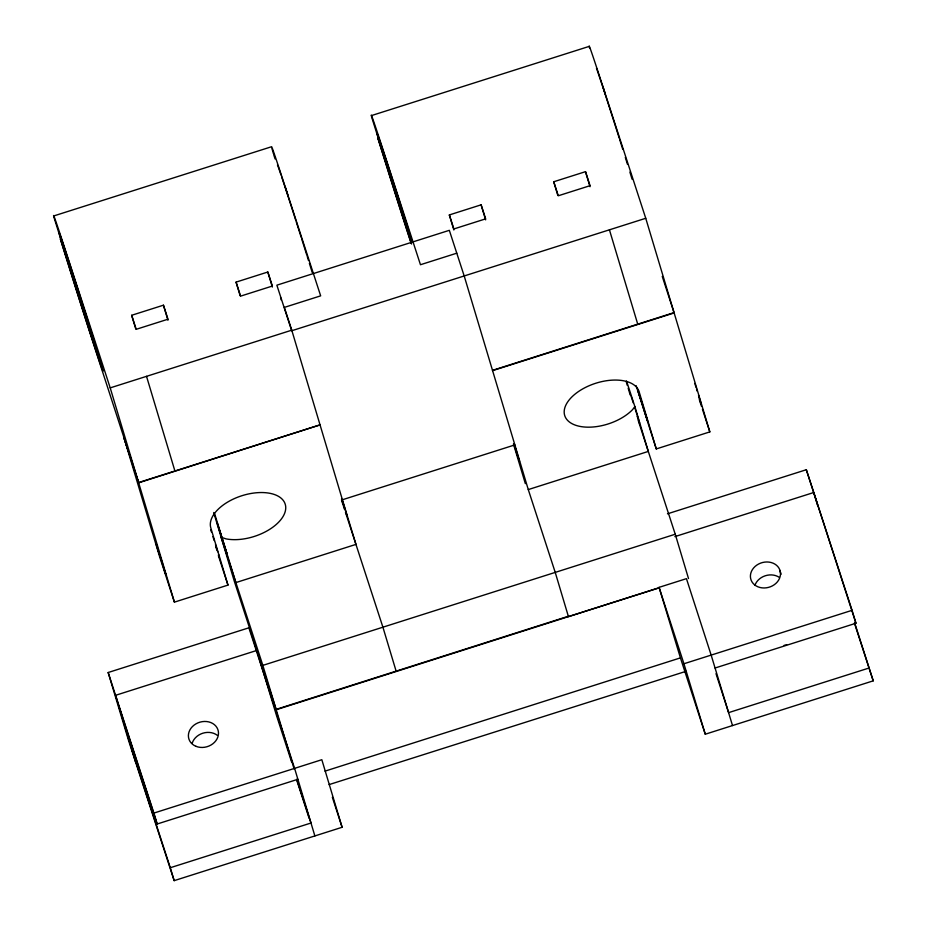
<?xml version="1.0" encoding="UTF-8"?>
<svg xmlns="http://www.w3.org/2000/svg" width="927" height="927" viewBox="0 0 927 927"><rect width="100%" height="100%" fill="white"/><g stroke="black" fill="none" stroke-linecap="round" stroke-linejoin="round"><path stroke-width="1.39" d="M626.582 381.136L634.879 406.605L632.55 409.653A39.05 21.275 -18 0 1 572.735 424.056A39.05 21.275 -18 0 1 586.374 386.988A39.05 21.275 -18 0 1 639.132 391.773L656.281 448.935L709.827 431.901L645.748 218.285L602.735 86.107M213.72 512.527L234.288 581.206L276.2 709.746L568.448 616.629L555.227 572.388L528.274 489.583L492.504 370.348L674.033 312.608M214.589 513.581L235.875 582.585L355.956 544.392L342.411 499.757L514.867 444.902M528.274 489.583L648.297 451.426L634.879 406.605M174.415 602.133L110.209 387.88L63.395 243.986A91.449 0.962 72.4 0 0 54.16 217.972L61.078 240.047L59.722 235.261A72.399 0.765 72.4 0 1 83.766 307.938A72.399 0.765 72.4 0 1 101.854 368.216A72.399 0.765 72.4 0 1 68.447 264.346L60.348 238.888A91.449 0.962 72.4 0 0 93.349 343.43L123.917 437.532L159.571 556.559L174.415 602.133L227.972 585.099L210.823 527.938A39.05 21.275 -18 0 1 251.762 493.349A39.05 21.275 -18 0 1 283.326 516.038A39.05 21.275 -18 0 1 226.049 538.877L222.457 537.706M294.114 768.912L262.839 665.377L675.25 534.23L638.263 420.58M276.084 709.387L568.332 616.27M325.006 771.137L680.43 657.88L659.074 587.347L686.443 578.657L711.16 655.099L732.504 725.563M53.778 215.933L271.646 146.709A91.449 0.962 72.4 0 1 281.252 174.751L287.706 194.554M371.449 115.585L589.317 46.35M131.669 315.284L163.442 305.192L167.996 319.212L136.223 329.305L131.669 315.284L135.771 328.958M236.061 282.121L267.833 272.017L272.387 286.037L240.614 296.13L236.061 282.121L240.163 295.783M449.34 214.937L481.113 204.832L485.667 218.853L453.894 228.946L449.34 214.937L453.848 229.977M553.732 181.762L585.505 171.669L590.059 185.678L558.297 195.771L553.732 181.762L557.834 195.435M456.779 253.187L420.464 264.728L381.067 143.627A91.449 0.962 72.4 0 0 371.831 117.613L378.749 139.687L377.393 134.913A72.399 0.765 72.4 0 1 387.671 164.67A72.399 0.765 72.4 0 1 412.028 241.333M110.209 387.88L291.762 330.186L284.346 307.393L320.661 295.852L285.064 186.454M645.748 218.285L291.704 330.754L276.86 285.18L449.328 230.325L464.172 275.898L492.504 370.348M138.61 482.538L123.778 437.254L138.61 482.538L318.784 425.273M138.621 482.828L320.163 424.844M492.585 370.638L674.138 312.944L662.249 276.42M297.88 779.294L157.173 824.01L153.894 813.072L321.831 759.711L342.109 827.278L174.172 880.65L128.436 740.094L108.169 672.515L248.876 627.811L294.601 768.367L314.867 835.934M667.463 513.825L806.328 469.722L852.064 610.325L855.945 623.245L715.041 668.019M256.292 650.603L115.585 695.308L135.852 762.886M674.879 536.617L813.744 492.515L817.614 505.435M854.682 622.898L873.222 680.847L705.273 734.219L683.929 663.755L852.064 610.325M329.108 784.601L686.119 671.287M174.172 880.65L170.29 867.73L310.997 823.014L296.744 779.201M869.329 667.927L728.622 712.631L716.003 673.674M700.441 402.017L701.055 403.651L699.549 398.529M629.885 392.689L630.348 394.021M347.034 515.829L345.806 512.225M218.587 555.203L219.05 556.536M638.182 419.305L639.56 423.21L637.37 415.864M698.68 396.686L699.676 399.746M631.113 396.292L633.292 402.978M637.185 416.246L637.846 418.286M210.742 529.931L211.414 531.959M855.945 623.245L806.328 469.722M854.404 623.048L873.222 680.847M699.352 399.734L701.53 406.443M702.411 409.12L709.827 431.901M656.281 448.935L636.119 385.667M659.074 587.347L683.929 663.755M680.43 657.88L705.273 734.219M341.542 500.163L344.601 509.537M345.47 512.225L382.909 627.185L396.13 671.16M332.341 797.266L342.109 827.278M221.043 536.988L262.839 665.377M291.669 762.156L276.559 715.702L255.226 645.262M296.605 779.792L309.085 818.135M218.366 555.609L227.972 585.099M108.169 672.515L153.894 813.072M118.865 706.247L157.173 824.01M131.982 749.966L170.29 867.73M273.801 154.971L275.087 158.923M343.627 505.551L344.809 509.178M215.643 546.246L216.814 549.885M605.377 94.195L598.923 74.403A91.449 0.962 72.4 0 0 589.699 48.389M694.787 383.419L696.05 387.382M343.21 504.23L341.507 498.911M212.92 536.617L214.195 540.568M696.478 388.714L697.324 391.391M634.555 406.941L637.023 414.763M514.508 445.122L519.514 461.391L513.848 444.16M342.179 499.862L347.173 516.13M215.47 544.589L217.694 551.716M698.518 395.203L699.201 397.416M779.885 570.383L781.044 574.265M609.433 229.826L637.73 324.149M585.505 171.669L590.012 186.709M675.25 534.23L688.506 578.518M626.131 381.391L627.347 385.47M628.17 388.181L630.198 394.972M481.113 204.832L485.621 219.873M513.442 443.987L525.354 483.651M291.762 330.186L342.411 499.757M280.557 297.497L281.379 300.232M267.833 272.017L272.341 287.057M163.442 305.192L167.949 320.232M146.524 376.339L174.913 470.997M218.494 554.346L219.189 556.837M272.028 148.737L273.453 153.72M411.02 243.071A91.449 0.962 72.4 0 1 378.019 138.54L386.119 163.986A72.399 0.765 72.4 0 0 411.576 244.021M596.478 68.227A72.399 0.765 72.4 0 1 619.294 138.343M619.734 139.722A72.399 0.765 72.4 0 1 622.77 149.328M625.308 157.393A72.399 0.765 72.4 0 1 627.463 164.311M629.885 172.098A72.399 0.765 72.4 0 1 632.087 179.224M754.891 585.424A15.238 12.781 -16.7 0 1 779.294 577.37M277.451 164.96A72.399 0.765 72.4 0 1 281.02 175.018M281.565 176.64A72.399 0.765 72.4 0 1 295.898 220.719M296.304 221.982A72.399 0.765 72.4 0 1 301.217 237.428M301.623 238.702A72.399 0.765 72.4 0 1 306.779 255.041M307.196 256.35A72.399 0.765 72.4 0 1 308.506 260.545M309.363 263.303A72.399 0.765 72.4 0 1 312.214 272.457M192.167 743.303A15.238 12.781 -16.7 0 1 217.324 735.32M786.675 644.728A15.238 12.781 -16.7 0 1 784.091 645.343M659.178 587.706L568.448 616.629L659.224 587.845M637.822 390.163L647.498 420.684L637.822 390.163M217.463 523.801L227.138 554.311L217.463 523.801M155.968 543.361L165.643 573.871L155.968 543.361M780.476 572.932L779.723 569.676A15.238 12.781 -16.7 0 0 755.088 566.455A15.238 12.781 -16.7 0 0 759.931 587.475A15.238 12.781 -16.7 0 0 780.476 572.932M195.968 746.316A15.238 12.781 -16.7 0 0 218.494 733.141A15.238 12.781 -16.7 0 0 195.864 723.906A15.238 12.781 -16.7 0 0 195.968 746.316"/></g></svg>
